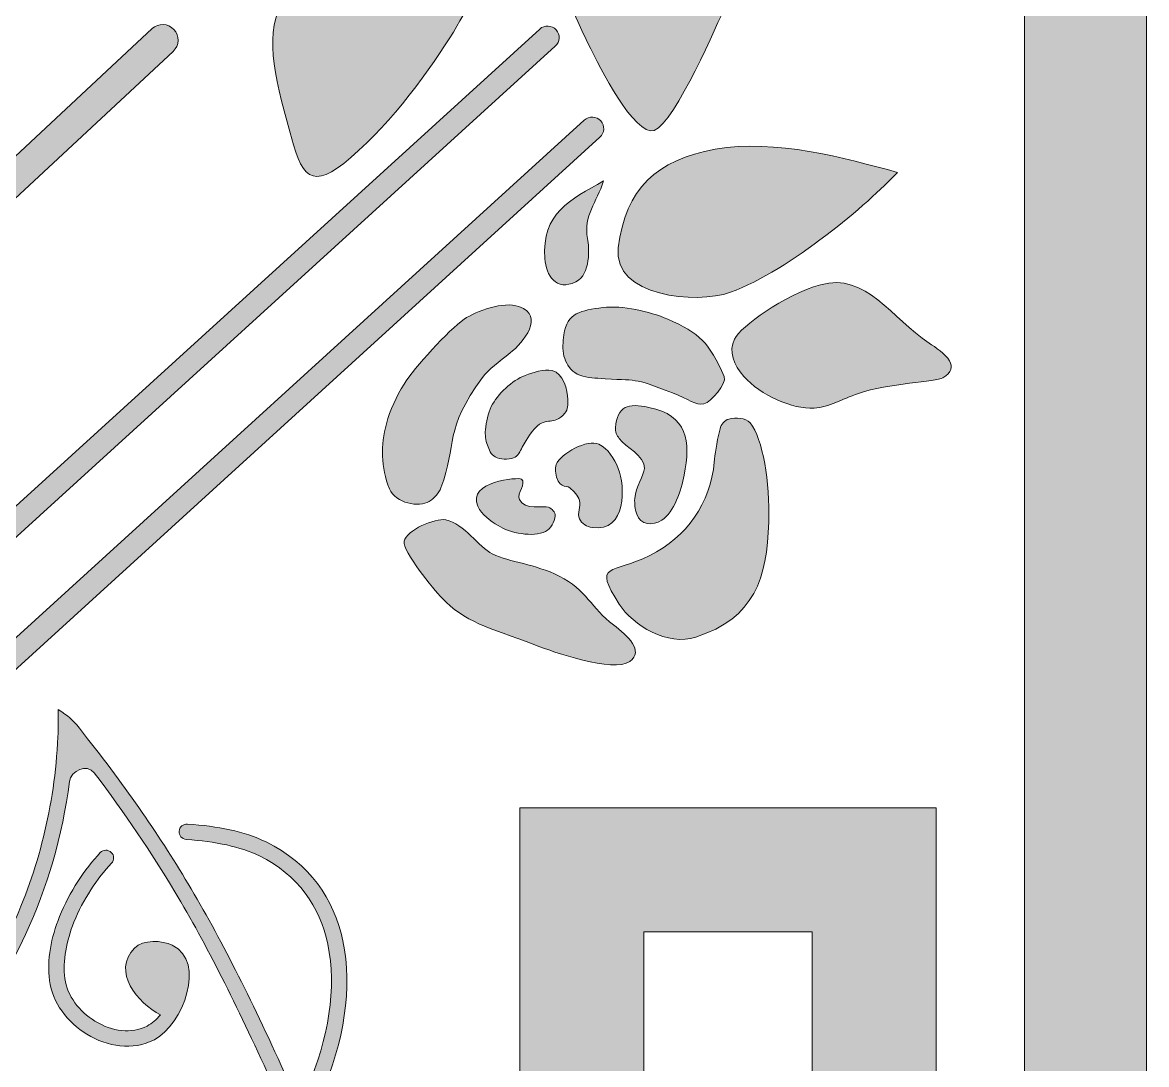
# Model space of a CAD drawing. Header units: inches. Extents: x -204 to 799, y -84 to 925.
# Drawn here: x 611.5 to 799.1, y 563.7 to 737.6 of the extents above; entities that cross this region are included whole.
import ezdxf

# ---------------------------------------------------------------- set-up
doc = ezdxf.new("R2010")
doc.units = ezdxf.units.IN
doc.header["$MEASUREMENT"] = 0
doc.layers.add('图层 1', color=7, linetype='Continuous')

# ---------------------------------------------------------------- blocks, each defined once
blk = doc.blocks.new('block 2')
at = {"layer": '图层 1', "true_color": 0xffffff}
h = blk.add_hatch(color=7, dxfattribs=at)
h.dxf.hatch_style = 2
edge = h.paths.add_edge_path()
edge.add_spline(control_points=[(778.76, 807.71), (778.76, 807.71), (778.76, 504.27), (778.76, 504.27), (778.76, 504.27), (764.02, 504.27), (764.02, 504.27), (764.02, 504.27), (764.02, 596.16), (764.02, 596.16), (764.02, 596.16), (764.02, 606.51), (764.02, 606.51), (764.02, 606.51), (753.67, 606.51), (753.67, 606.51), (753.67, 606.51), (704.9, 606.51), (704.9, 606.51), (704.9, 606.51), (694.55, 606.51), (694.55, 606.51), (694.55, 606.51), (694.55, 596.16), (694.55, 596.16), (694.55, 596.16), (694.55, 434.09), (694.55, 434.09), (694.55, 434.09), (694.55, 393.97), (694.55, 393.97), (694.55, 393.97), (694.55, 231.89), (694.55, 231.89), (694.55, 231.89), (694.55, 221.54), (694.55, 221.54), (694.55, 221.54), (704.9, 221.54), (704.9, 221.54), (704.9, 221.54), (753.67, 221.54), (753.67, 221.54), (753.67, 221.54), (764.02, 221.54), (764.02, 221.54), (764.02, 221.54), (764.02, 231.89), (764.02, 231.89), (764.02, 231.89), (764.02, 323.8), (764.02, 323.8), (764.02, 323.8), (778.43, 323.8), (778.43, 323.8), (778.43, 323.8), (778.43, 164.88), (778.43, 164.88), (778.43, 164.88), (778.43, 132.86), (778.43, 132.86), (778.43, 132.86), (765.89, 132.86), (765.89, 132.86), (764.92, 134.68), (763.01, 135.93), (760.8, 135.93), (757.63, 135.93), (755.06, 133.36), (755.06, 130.18), (755.06, 127.01), (757.63, 124.44), (760.8, 124.44), (763.07, 124.44), (765.03, 125.77), (765.97, 127.67), (765.97, 127.67), (778.43, 127.67), (778.43, 127.67), (778.43, 127.67), (778.43, 97.58), (778.43, 97.58), (778.43, 97.58), (778.43, -61.34), (778.43, -61.34), (778.43, -61.34), (764.02, -61.34), (764.02, -61.34), (764.02, -61.34), (764.02, 30.56), (764.02, 30.56), (764.02, 30.56), (764.02, 40.91), (764.02, 40.91), (764.02, 40.91), (753.67, 40.91), (753.67, 40.91), (753.67, 40.91), (704.9, 40.91), (704.9, 40.91), (704.9, 40.91), (694.55, 40.91), (694.55, 40.91), (694.55, 40.91), (694.55, 30.56), (694.55, 30.56), (694.55, 30.56), (694.55, -83.96), (694.55, -83.96), (694.55, -83.96), (715.26, -83.96), (715.26, -83.96), (715.26, -83.96), (715.26, 20.21), (715.26, 20.21), (715.26, 20.21), (743.32, 20.21), (743.32, 20.21), (743.32, 20.21), (743.32, -71.69), (743.32, -71.69), (743.32, -71.69), (743.32, -82.05), (743.32, -82.05), (743.32, -82.05), (753.67, -82.05), (753.67, -82.05), (753.67, -82.05), (788.78, -82.05), (788.78, -82.05), (788.78, -82.05), (799.13, -82.05), (799.13, -82.05), (799.13, -82.05), (799.13, -71.69), (799.13, -71.69), (799.13, -71.69), (799.13, 97.58), (799.13, 97.58), (799.13, 97.58), (799.13, 164.88), (799.13, 164.88), (799.13, 164.88), (799.13, 334.15), (799.13, 334.15), (799.13, 334.15), (799.13, 344.5), (799.13, 344.5), (799.13, 344.5), (788.78, 344.5), (788.78, 344.5), (788.78, 344.5), (753.67, 344.5), (753.67, 344.5), (753.67, 344.5), (743.32, 344.5), (743.32, 344.5), (743.32, 344.5), (743.32, 334.15), (743.32, 334.15), (743.32, 334.15), (743.32, 242.25), (743.32, 242.25), (743.32, 242.25), (715.26, 242.25), (715.26, 242.25), (715.26, 242.25), (715.26, 393.97), (715.26, 393.97), (715.26, 393.97), (715.26, 434.09), (715.26, 434.09), (715.26, 434.09), (715.26, 585.81), (715.26, 585.81), (715.26, 585.81), (743.32, 585.81), (743.32, 585.81), (743.32, 585.81), (743.32, 493.9), (743.32, 493.9), (743.32, 493.9), (743.32, 483.55), (743.32, 483.55), (743.32, 483.55), (753.67, 483.55), (753.67, 483.55), (753.67, 483.55), (788.78, 483.55), (788.78, 483.55), (788.78, 483.55), (799.13, 483.55), (799.13, 483.55), (799.13, 483.55), (799.13, 493.9), (799.13, 493.9), (799.13, 493.9), (799.13, 853.12), (799.13, 853.12), (799.13, 853.12), (776.62, 841.67), (776.62, 841.67), (778.15, 831.7), (778.76, 820.39), (778.76, 807.71)], knot_values=[0, 0, 0, 0, 1, 1, 1, 2, 2, 2, 3, 3, 3, 4, 4, 4, 5, 5, 5, 6, 6, 6, 7, 7, 7, 8, 8, 8, 9, 9, 9, 10, 10, 10, 11, 11, 11, 12, 12, 12, 13, 13, 13, 14, 14, 14, 15, 15, 15, 16, 16, 16, 17, 17, 17, 18, 18, 18, 19, 19, 19, 20, 20, 20, 21, 21, 21, 22, 22, 22, 23, 23, 23, 24, 24, 24, 25, 25, 25, 26, 26, 26, 27, 27, 27, 28, 28, 28, 29, 29, 29, 30, 30, 30, 31, 31, 31, 32, 32, 32, 33, 33, 33, 34, 34, 34, 35, 35, 35, 36, 36, 36, 37, 37, 37, 38, 38, 38, 39, 39, 39, 40, 40, 40, 41, 41, 41, 42, 42, 42, 43, 43, 43, 44, 44, 44, 45, 45, 45, 46, 46, 46, 47, 47, 47, 48, 48, 48, 49, 49, 49, 50, 50, 50, 51, 51, 51, 52, 52, 52, 53, 53, 53, 54, 54, 54, 55, 55, 55, 56, 56, 56, 57, 57, 57, 58, 58, 58, 59, 59, 59, 60, 60, 60, 61, 61, 61, 62, 62, 62, 63, 63, 63, 64, 64, 64, 65, 65, 65, 66, 66, 66, 67, 67, 67, 68, 68, 68, 68], degree=3, periodic=1)
h = blk.add_hatch(color=7, dxfattribs=at)
h.dxf.hatch_style = 2
edge = h.paths.add_edge_path()
edge.add_spline(control_points=[(669.06, 717.53), (675.32, 723.55), (682.13, 733.43), (684.56, 737.87), (687, 742.31), (688.86, 746.71), (690.13, 751.06), (694.49, 766.01), (691.96, 780.48), (682.35, 794.9), (680.48, 769.93), (680.78, 764.81), (660.12, 747.29), (657.48, 745.05), (655.73, 742.87), (654.67, 740.58), (651.88, 734.63), (653.78, 727.91), (656.79, 717.19), (658.74, 710.22), (661.17, 709.92), (669.06, 717.53)], knot_values=[0, 0, 0, 0, 1, 1, 1, 2, 2, 2, 3, 3, 3, 4, 4, 4, 5, 5, 5, 6, 6, 6, 7, 7, 7, 7], degree=3, periodic=1)
h = blk.add_hatch(color=7, dxfattribs=at)
h.dxf.hatch_style = 2
edge = h.paths.add_edge_path()
edge.add_spline(control_points=[(705.63, 734.73), (707.21, 731.49), (712.66, 720.22), (716.33, 719.49), (719.48, 718.85), (726.65, 735.56), (728.56, 739.62), (729.82, 742.29), (730.78, 745.05), (730.88, 748.32), (731.04, 754.31), (729.39, 755.5), (726.86, 758.2), (722.14, 763.19), (713.12, 777.52), (712.11, 783.58), (712.11, 783.58), (710.81, 791.35), (710.81, 791.35), (704.87, 784.62), (700.85, 778.68), (698.85, 772.47), (695.52, 762.17), (697.68, 751.16), (705.63, 734.73)], knot_values=[0, 0, 0, 0, 1, 1, 1, 2, 2, 2, 3, 3, 3, 4, 4, 4, 5, 5, 5, 6, 6, 6, 7, 7, 7, 8, 8, 8, 8], degree=3, periodic=1)
h = blk.add_hatch(color=7, dxfattribs=at)
h.dxf.hatch_style = 2
edge = h.paths.add_edge_path()
edge.add_spline(control_points=[(593.57, 638.97), (594.28, 638.17), (595.51, 638.11), (596.3, 638.83), (596.3, 638.83), (700.47, 733.63), (700.47, 733.63), (701.27, 734.34), (701.33, 735.57), (700.6, 736.36), (699.89, 737.14), (698.65, 737.21), (697.87, 736.48), (697.87, 736.48), (593.69, 641.7), (593.69, 641.7), (592.9, 640.98), (592.85, 639.75), (593.57, 638.97)], knot_values=[0, 0, 0, 0, 1, 1, 1, 2, 2, 2, 3, 3, 3, 4, 4, 4, 5, 5, 5, 6, 6, 6, 6], degree=3, periodic=1)
h = blk.add_hatch(color=7, dxfattribs=at)
h.dxf.hatch_style = 2
edge = h.paths.add_edge_path()
edge.add_spline(control_points=[(604.26, 706.05), (605.23, 705), (606.87, 704.94), (607.9, 705.91), (607.9, 705.91), (636.7, 732.76), (636.7, 732.76), (637.75, 733.74), (637.8, 735.38), (636.83, 736.42), (635.86, 737.46), (634.23, 737.52), (633.18, 736.55), (633.18, 736.55), (604.39, 709.7), (604.39, 709.7), (603.34, 708.73), (603.29, 707.09), (604.26, 706.05)], knot_values=[0, 0, 0, 0, 1, 1, 1, 2, 2, 2, 3, 3, 3, 4, 4, 4, 5, 5, 5, 6, 6, 6, 6], degree=3, periodic=1)
h = blk.add_hatch(color=7, dxfattribs=at)
h.dxf.hatch_style = 2
edge = h.paths.add_edge_path()
edge.add_spline(control_points=[(603.74, 623.63), (603.74, 623.63), (707.91, 718.42), (707.91, 718.42), (708.71, 719.14), (708.77, 720.36), (708.04, 721.16), (707.33, 721.95), (706.1, 721.99), (705.31, 721.28), (705.31, 721.28), (601.13, 626.49), (601.13, 626.49), (600.35, 625.76), (600.28, 624.54), (601.01, 623.75), (601.72, 622.97), (602.95, 622.91), (603.74, 623.63)], knot_values=[0, 0, 0, 0, 1, 1, 1, 2, 2, 2, 3, 3, 3, 4, 4, 4, 5, 5, 5, 6, 6, 6, 6], degree=3, periodic=1)
h = blk.add_hatch(color=7, dxfattribs=at)
h.dxf.hatch_style = 2
edge = h.paths.add_edge_path()
edge.add_spline(control_points=[(710.98, 699.95), (710.03, 691.88), (723.95, 690.46), (729.72, 692.57), (739.77, 696.24), (752.74, 707.42), (757.57, 712.57), (748.76, 714.96), (737.21, 718.2), (727.17, 716.42), (717.38, 714.67), (712.14, 709.88), (710.98, 699.95)], knot_values=[0, 0, 0, 0, 1, 1, 1, 2, 2, 2, 3, 3, 3, 4, 4, 4, 4], degree=3, periodic=1)
h = blk.add_hatch(color=7, dxfattribs=at)
h.dxf.hatch_style = 2
edge = h.paths.add_edge_path()
edge.add_spline(control_points=[(698.73, 698.19), (698.95, 695.28), (700.58, 692.72), (703.88, 694.29), (706.44, 695.5), (706.11, 700.07), (705.84, 701.51), (705.13, 705.37), (707.4, 707.54), (708.51, 711.13), (703, 708.07), (698.13, 705.69), (698.73, 698.19)], knot_values=[0, 0, 0, 0, 1, 1, 1, 2, 2, 2, 3, 3, 3, 4, 4, 4, 4], degree=3, periodic=1)
h = blk.add_hatch(color=7, dxfattribs=at)
h.dxf.hatch_style = 2
edge = h.paths.add_edge_path()
edge.add_spline(control_points=[(751.09, 675.69), (756.02, 677.38), (764.08, 677.64), (765.15, 678.28), (766.68, 679.18), (766.79, 680.17), (766.26, 681.1), (765.59, 682.28), (763.91, 683.38), (762.83, 684.08), (756.62, 688.2), (752.33, 695.93), (744.72, 693.81), (738.63, 692.12), (731.38, 686.83), (730.38, 684.75), (729.37, 682.67), (730.19, 680.45), (731.92, 678.53), (734.73, 675.38), (740.01, 673.01), (743.65, 673.24), (746.3, 673.4), (748.13, 674.68), (751.09, 675.69)], knot_values=[0, 0, 0, 0, 1, 1, 1, 2, 2, 2, 3, 3, 3, 4, 4, 4, 5, 5, 5, 6, 6, 6, 7, 7, 7, 8, 8, 8, 8], degree=3, periodic=1)
h = blk.add_hatch(color=7, dxfattribs=at)
h.dxf.hatch_style = 2
edge = h.paths.add_edge_path()
edge.add_spline(control_points=[(679.43, 657.65), (680.27, 658.18), (681.03, 658.98), (681.38, 659.92), (684.12, 667.33), (681.83, 669.49), (688.33, 678.35), (689.23, 679.6), (691.19, 681.06), (692.92, 682.43), (695.12, 684.19), (698.82, 688.62), (694.4, 690.18), (691.82, 691.08), (687.28, 689.46), (685.26, 688.07), (682.64, 686.28), (676.96, 679.97), (675.23, 677.23), (673.93, 675.18), (672.89, 672.93), (672.27, 670.6), (671.33, 667.09), (671.33, 663.36), (672.8, 659.76), (673.79, 657.33), (677.76, 656.61), (679.43, 657.65)], knot_values=[0, 0, 0, 0, 1, 1, 1, 2, 2, 2, 3, 3, 3, 4, 4, 4, 5, 5, 5, 6, 6, 6, 7, 7, 7, 8, 8, 8, 9, 9, 9, 9], degree=3, periodic=1)
h = blk.add_hatch(color=7, dxfattribs=at)
h.dxf.hatch_style = 2
edge = h.paths.add_edge_path()
edge.add_spline(control_points=[(725.27, 673.95), (726.48, 674.26), (729.15, 677.25), (728.62, 678.52), (726.21, 684.12), (724.55, 685.77), (719.22, 688.07), (716.14, 689.4), (711.72, 690.41), (708.39, 690), (704.77, 689.56), (702.39, 689.12), (701.91, 685.48), (701.76, 684.3), (701.6, 683.06), (701.91, 681.92), (702.22, 680.86), (702.78, 679.77), (703.7, 679.17), (704.8, 678.44), (706.26, 678.29), (707.58, 678.2), (714.62, 677.72), (712.99, 678.44), (720.04, 675.78), (722.68, 674.76), (723.95, 673.62), (725.27, 673.95)], knot_values=[0, 0, 0, 0, 1, 1, 1, 2, 2, 2, 3, 3, 3, 4, 4, 4, 5, 5, 5, 6, 6, 6, 7, 7, 7, 8, 8, 8, 9, 9, 9, 9], degree=3, periodic=1)
h = blk.add_hatch(color=7, dxfattribs=at)
h.dxf.hatch_style = 2
edge = h.paths.add_edge_path()
edge.add_spline(control_points=[(702.56, 674.64), (702.52, 676.16), (701.78, 679.17), (699.97, 679.49), (698.47, 679.76), (696.89, 679.2), (695.44, 678.68), (693.25, 677.89), (690.83, 675.58), (689.79, 673.51), (689.19, 672.31), (688.95, 670.95), (688.81, 669.62), (688.73, 668.76), (688.84, 667.85), (689.14, 667.04), (689.4, 666.3), (689.73, 665.43), (690.43, 665.1), (691.35, 664.65), (692.54, 664.59), (693.5, 664.93), (694.23, 665.19), (694.6, 666.04), (694.96, 666.7), (695.83, 668.33), (696.55, 669.33), (697.16, 669.95), (699.11, 671.94), (700.06, 670.15), (702.08, 672.37), (702.6, 672.95), (702.58, 673.87), (702.56, 674.64)], knot_values=[0, 0, 0, 0, 1, 1, 1, 2, 2, 2, 3, 3, 3, 4, 4, 4, 5, 5, 5, 6, 6, 6, 7, 7, 7, 8, 8, 8, 9, 9, 9, 10, 10, 10, 11, 11, 11, 11], degree=3, periodic=1)
h = blk.add_hatch(color=7, dxfattribs=at)
h.dxf.hatch_style = 2
edge = h.paths.add_edge_path()
edge.add_spline(control_points=[(714.05, 655.55), (714.67, 653.7), (716.78, 653.58), (718.22, 654.51), (720.35, 655.87), (721.49, 659.53), (721.97, 662.03), (723.08, 667.72), (722.55, 672.02), (716.07, 673.36), (712.56, 674.09), (710.86, 673.62), (710.5, 669.95), (710.42, 669.33), (710.77, 668.68), (711.13, 668.17), (712.19, 666.69), (715.42, 665.36), (715.34, 663.16), (715.3, 662.11), (713.84, 660.05), (713.72, 658.15), (713.67, 657.28), (713.78, 656.38), (714.05, 655.55)], knot_values=[0, 0, 0, 0, 1, 1, 1, 2, 2, 2, 3, 3, 3, 4, 4, 4, 5, 5, 5, 6, 6, 6, 7, 7, 7, 8, 8, 8, 8], degree=3, periodic=1)
h = blk.add_hatch(color=7, dxfattribs=at)
h.dxf.hatch_style = 2
edge = h.paths.add_edge_path()
edge.add_spline(control_points=[(723.92, 635.01), (733.67, 638.21), (735.86, 644.78), (736.08, 654.21), (736.24, 660.94), (735.16, 668.07), (732.97, 670.75), (732.22, 671.69), (730.6, 671.63), (729.41, 671.41), (728.7, 671.26), (728.14, 670.48), (727.96, 669.78), (727.33, 667.21), (727.11, 665.53), (727, 664.23), (726.38, 657.42), (722.38, 651.67), (716.25, 648.64), (709.8, 645.46), (706.66, 647.57), (711.14, 640.5), (713.4, 636.95), (719.25, 633.47), (723.92, 635.01)], knot_values=[0, 0, 0, 0, 1, 1, 1, 2, 2, 2, 3, 3, 3, 4, 4, 4, 5, 5, 5, 6, 6, 6, 7, 7, 7, 8, 8, 8, 8], degree=3, periodic=1)
h = blk.add_hatch(color=7, dxfattribs=at)
h.dxf.hatch_style = 2
edge = h.paths.add_edge_path()
edge.add_spline(control_points=[(704.5, 654.75), (704.86, 653.97), (705.76, 653.41), (706.6, 653.29), (712.44, 652.49), (712.14, 660.24), (710.97, 663.16), (710.32, 664.76), (709.3, 666.46), (707.74, 667.2), (705.85, 668.1), (701.37, 665.69), (700.61, 663.81), (700.48, 663.46), (700.46, 663.08), (700.49, 662.72), (700.88, 659.63), (702.26, 660.45), (702.88, 659.93), (703.56, 659.36), (704.23, 658.67), (704.49, 657.82), (704.81, 656.84), (704.07, 655.68), (704.5, 654.75)], knot_values=[0, 0, 0, 0, 1, 1, 1, 2, 2, 2, 3, 3, 3, 4, 4, 4, 5, 5, 5, 6, 6, 6, 7, 7, 7, 8, 8, 8, 8], degree=3, periodic=1)
h = blk.add_hatch(color=7, dxfattribs=at)
h.dxf.hatch_style = 2
edge = h.paths.add_edge_path()
edge.add_spline(control_points=[(690.92, 653.62), (692.83, 652.39), (696.76, 651.61), (698.83, 652.64), (699.75, 653.1), (700.34, 654.22), (700.46, 655.23), (700.53, 655.84), (699.89, 656.46), (699.32, 656.68), (698.54, 657.01), (695.3, 656.12), (694.47, 657.98), (694.01, 659.02), (695.7, 660.68), (694.8, 661.38), (694.34, 661.73), (685.69, 661.04), (687.52, 656.85), (688.14, 655.41), (689.6, 654.45), (690.92, 653.62)], knot_values=[0, 0, 0, 0, 1, 1, 1, 2, 2, 2, 3, 3, 3, 4, 4, 4, 5, 5, 5, 6, 6, 6, 7, 7, 7, 7], degree=3, periodic=1)
h = blk.add_hatch(color=7, dxfattribs=at)
h.dxf.hatch_style = 2
edge = h.paths.add_edge_path()
edge.add_spline(control_points=[(712.92, 630.97), (715.31, 632.68), (712.55, 635.25), (710.16, 637.06), (706.46, 639.85), (705.72, 642.89), (701.11, 645.2), (697.05, 647.23), (692.96, 647.47), (689.95, 648.92), (687.68, 650.01), (685.29, 653.96), (682.18, 654.58), (680.41, 654.93), (675.61, 652.84), (675.23, 651.02), (674.88, 649.41), (680.27, 642.89), (681.51, 641.57), (685.43, 637.47), (688.98, 636.79), (697.06, 633.71), (700.04, 632.58), (710.16, 628.98), (712.92, 630.97)], knot_values=[0, 0, 0, 0, 1, 1, 1, 2, 2, 2, 3, 3, 3, 4, 4, 4, 5, 5, 5, 6, 6, 6, 7, 7, 7, 8, 8, 8, 8], degree=3, periodic=1)
h = blk.add_hatch(color=7, dxfattribs=at)
h.dxf.hatch_style = 2
edge = h.paths.add_edge_path()
edge.add_spline(control_points=[(505.75, 509.97), (502.93, 510.28), (500.71, 510.66), (497.94, 511.27), (479.69, 515.22), (466.71, 517.73), (448.54, 527.1), (447.9, 527.43), (447.12, 527.18), (446.79, 526.54), (446.46, 525.92), (446.72, 525.13), (447.35, 524.8), (457.81, 519.41), (473.58, 513.4), (486.6, 509.88), (493.35, 508.06), (495.62, 508.82), (487.39, 504.78), (476.33, 499.37), (460.43, 496.28), (449.05, 493.4), (449.05, 493.4), (443.83, 492.29), (443.83, 492.29), (443.83, 492.29), (443.83, 542.55), (443.83, 542.55), (465.01, 531.97), (483.27, 523.13), (508.06, 521.63), (516.23, 521.14), (523.38, 521.56), (530.59, 523.1), (537.77, 524.62), (545.02, 527.25), (553.39, 531.18), (561.25, 534.87), (567.12, 537.68), (572.65, 541.13), (578.19, 544.61), (583.39, 548.71), (589.88, 554.95), (599.17, 563.89), (606.78, 573.99), (612.06, 585.39), (615.69, 593.27), (618.21, 601.76), (619.39, 610.91), (619.63, 612.72), (622.31, 613.97), (623.53, 612.37), (628.71, 605.5), (632.99, 599.19), (636.99, 592.51), (642.36, 583.52), (647.19, 573.83), (652.93, 561.25), (653.22, 560.6), (653.99, 560.32), (654.64, 560.61), (655.29, 560.92), (655.57, 561.67), (655.28, 562.33), (649.51, 575), (644.62, 584.76), (639.2, 593.84), (634.05, 602.47), (628.42, 610.48), (621.06, 619.8), (619.73, 621.46), (619.25, 621.73), (617.5, 622.94), (617.53, 621.38), (617.55, 619.92), (617.47, 618.35), (616.9, 606.72), (614.17, 596.12), (609.71, 586.48), (604.59, 575.37), (597.16, 565.53), (588.09, 556.81), (581.75, 550.71), (576.68, 546.7), (571.28, 543.33), (565.84, 539.93), (560.06, 537.15), (552.3, 533.52), (544.12, 529.68), (537.05, 527.12), (530.06, 525.62), (523.08, 524.14), (516.15, 523.73), (508.22, 524.21), (483.24, 525.72), (464.87, 534.91), (443.16, 545.76), (443.16, 545.76), (443.1, 545.79), (443.1, 545.79), (443.1, 545.79), (441.23, 546.73), (441.23, 546.73), (441.23, 546.73), (441.23, 544.64), (441.23, 544.64), (441.23, 544.64), (441.23, 490.69), (441.23, 490.69), (441.23, 490.69), (441.23, 489.1), (441.23, 489.1), (441.23, 489.1), (442.79, 489.43), (442.79, 489.43), (445.18, 489.95), (447.44, 490.42), (449.59, 490.88), (468.96, 494.98), (479.57, 497.24), (498, 505.94), (500.72, 507.22), (503.14, 508.49), (505.75, 509.97)], knot_values=[0, 0, 0, 0, 1, 1, 1, 2, 2, 2, 3, 3, 3, 4, 4, 4, 5, 5, 5, 6, 6, 6, 7, 7, 7, 8, 8, 8, 9, 9, 9, 10, 10, 10, 11, 11, 11, 12, 12, 12, 13, 13, 13, 14, 14, 14, 15, 15, 15, 16, 16, 16, 17, 17, 17, 18, 18, 18, 19, 19, 19, 20, 20, 20, 21, 21, 21, 22, 22, 22, 23, 23, 23, 24, 24, 24, 25, 25, 25, 26, 26, 26, 27, 27, 27, 28, 28, 28, 29, 29, 29, 30, 30, 30, 31, 31, 31, 32, 32, 32, 33, 33, 33, 34, 34, 34, 35, 35, 35, 36, 36, 36, 37, 37, 37, 38, 38, 38, 39, 39, 39, 40, 40, 40, 41, 41, 41, 41], degree=3, periodic=1)
h = blk.add_hatch(color=7, dxfattribs=at)
h.dxf.hatch_style = 2
edge = h.paths.add_edge_path()
edge.add_spline(control_points=[(655.09, 552.86), (653.46, 550.58), (651.6, 548.35), (649.66, 546.13), (649.19, 545.58), (649.25, 544.77), (649.78, 544.31), (650.32, 543.83), (651.13, 543.88), (651.6, 544.42), (653.6, 546.7), (655.51, 549.01), (657.19, 551.36), (658.89, 553.74), (660.35, 556.18), (661.44, 558.72), (665.18, 567.44), (666.68, 576.55), (665.03, 584.31), (663.54, 591.36), (659.47, 597.28), (652.21, 600.83), (650.39, 601.72), (648.37, 602.38), (646.16, 602.86), (644, 603.33), (641.62, 603.64), (639.08, 603.82), (638.36, 603.88), (637.75, 603.34), (637.7, 602.62), (637.64, 601.92), (638.17, 601.3), (638.89, 601.25), (641.31, 601.07), (643.56, 600.78), (645.63, 600.33), (647.65, 599.88), (649.48, 599.3), (651.08, 598.51), (657.54, 595.35), (661.17, 590.06), (662.5, 583.78), (664.04, 576.55), (662.61, 567.99), (659.06, 559.73), (658.05, 557.39), (656.68, 555.1), (655.09, 552.86)], knot_values=[0, 0, 0, 0, 1, 1, 1, 2, 2, 2, 3, 3, 3, 4, 4, 4, 5, 5, 5, 6, 6, 6, 7, 7, 7, 8, 8, 8, 9, 9, 9, 10, 10, 10, 11, 11, 11, 12, 12, 12, 13, 13, 13, 14, 14, 14, 15, 15, 15, 16, 16, 16, 16], degree=3, periodic=1)
h = blk.add_hatch(color=7, dxfattribs=at)
h.dxf.hatch_style = 2
edge = h.paths.add_edge_path()
edge.add_spline(control_points=[(626.4, 597.28), (626.9, 597.8), (626.88, 598.61), (626.36, 599.1), (625.85, 599.59), (625.03, 599.57), (624.53, 599.06), (621.94, 596.32), (619.39, 592.49), (617.75, 588.4), (616.34, 584.9), (615.6, 581.16), (616.06, 577.71), (616.54, 574.02), (619.06, 570.73), (622.3, 568.74), (624.01, 567.69), (625.91, 567.01), (627.82, 566.81), (629.8, 566.59), (631.78, 566.9), (633.56, 567.84), (638.34, 570.39), (642.29, 580.82), (636.55, 583.61), (634.87, 584.43), (631.65, 584.56), (630.24, 583.13), (626.39, 579.2), (630.78, 573.97), (634.57, 571.99), (633.9, 571.17), (633.16, 570.55), (632.35, 570.12), (631.05, 569.43), (629.58, 569.22), (628.11, 569.37), (626.58, 569.53), (625.03, 570.09), (623.64, 570.95), (621.04, 572.55), (619, 575.15), (618.62, 578.04), (618.22, 581.02), (618.88, 584.31), (620.14, 587.44), (621.65, 591.22), (624.02, 594.76), (626.4, 597.28)], knot_values=[0, 0, 0, 0, 1, 1, 1, 2, 2, 2, 3, 3, 3, 4, 4, 4, 5, 5, 5, 6, 6, 6, 7, 7, 7, 8, 8, 8, 9, 9, 9, 10, 10, 10, 11, 11, 11, 12, 12, 12, 13, 13, 13, 14, 14, 14, 15, 15, 15, 16, 16, 16, 16], degree=3, periodic=1)
at = {"layer": '图层 1', "lineweight": 0}
for points, knots in [([(778.76, 807.71), (778.76, 807.71), (778.76, 504.27), (778.76, 504.27), (778.76, 504.27), (764.02, 504.27), (764.02, 504.27), (764.02, 504.27), (764.02, 596.16), (764.02, 596.16), (764.02, 596.16), (764.02, 606.51), (764.02, 606.51), (764.02, 606.51), (753.67, 606.51), (753.67, 606.51), (753.67, 606.51), (704.9, 606.51), (704.9, 606.51), (704.9, 606.51), (694.55, 606.51), (694.55, 606.51), (694.55, 606.51), (694.55, 596.16), (694.55, 596.16), (694.55, 596.16), (694.55, 434.09), (694.55, 434.09), (694.55, 434.09), (694.55, 393.97), (694.55, 393.97), (694.55, 393.97), (694.55, 231.89), (694.55, 231.89), (694.55, 231.89), (694.55, 221.54), (694.55, 221.54), (694.55, 221.54), (704.9, 221.54), (704.9, 221.54), (704.9, 221.54), (753.67, 221.54), (753.67, 221.54), (753.67, 221.54), (764.02, 221.54), (764.02, 221.54), (764.02, 221.54), (764.02, 231.89), (764.02, 231.89), (764.02, 231.89), (764.02, 323.8), (764.02, 323.8), (764.02, 323.8), (778.43, 323.8), (778.43, 323.8), (778.43, 323.8), (778.43, 164.88), (778.43, 164.88), (778.43, 164.88), (778.43, 132.86), (778.43, 132.86), (778.43, 132.86), (765.89, 132.86), (765.89, 132.86), (764.92, 134.68), (763.01, 135.93), (760.8, 135.93), (757.63, 135.93), (755.06, 133.36), (755.06, 130.18), (755.06, 127.01), (757.63, 124.44), (760.8, 124.44), (763.07, 124.44), (765.03, 125.77), (765.97, 127.67), (765.97, 127.67), (778.43, 127.67), (778.43, 127.67), (778.43, 127.67), (778.43, 97.58), (778.43, 97.58), (778.43, 97.58), (778.43, -61.34), (778.43, -61.34), (778.43, -61.34), (764.02, -61.34), (764.02, -61.34), (764.02, -61.34), (764.02, 30.56), (764.02, 30.56), (764.02, 30.56), (764.02, 40.91), (764.02, 40.91), (764.02, 40.91), (753.67, 40.91), (753.67, 40.91), (753.67, 40.91), (704.9, 40.91), (704.9, 40.91), (704.9, 40.91), (694.55, 40.91), (694.55, 40.91), (694.55, 40.91), (694.55, 30.56), (694.55, 30.56), (694.55, 30.56), (694.55, -83.96), (694.55, -83.96), (694.55, -83.96), (715.26, -83.96), (715.26, -83.96), (715.26, -83.96), (715.26, 20.21), (715.26, 20.21), (715.26, 20.21), (743.32, 20.21), (743.32, 20.21), (743.32, 20.21), (743.32, -71.69), (743.32, -71.69), (743.32, -71.69), (743.32, -82.05), (743.32, -82.05), (743.32, -82.05), (753.67, -82.05), (753.67, -82.05), (753.67, -82.05), (788.78, -82.05), (788.78, -82.05), (788.78, -82.05), (799.13, -82.05), (799.13, -82.05), (799.13, -82.05), (799.13, -71.69), (799.13, -71.69), (799.13, -71.69), (799.13, 97.58), (799.13, 97.58), (799.13, 97.58), (799.13, 164.88), (799.13, 164.88), (799.13, 164.88), (799.13, 334.15), (799.13, 334.15), (799.13, 334.15), (799.13, 344.5), (799.13, 344.5), (799.13, 344.5), (788.78, 344.5), (788.78, 344.5), (788.78, 344.5), (753.67, 344.5), (753.67, 344.5), (753.67, 344.5), (743.32, 344.5), (743.32, 344.5), (743.32, 344.5), (743.32, 334.15), (743.32, 334.15), (743.32, 334.15), (743.32, 242.25), (743.32, 242.25), (743.32, 242.25), (715.26, 242.25), (715.26, 242.25), (715.26, 242.25), (715.26, 393.97), (715.26, 393.97), (715.26, 393.97), (715.26, 434.09), (715.26, 434.09), (715.26, 434.09), (715.26, 585.81), (715.26, 585.81), (715.26, 585.81), (743.32, 585.81), (743.32, 585.81), (743.32, 585.81), (743.32, 493.9), (743.32, 493.9), (743.32, 493.9), (743.32, 483.55), (743.32, 483.55), (743.32, 483.55), (753.67, 483.55), (753.67, 483.55), (753.67, 483.55), (788.78, 483.55), (788.78, 483.55), (788.78, 483.55), (799.13, 483.55), (799.13, 483.55), (799.13, 483.55), (799.13, 493.9), (799.13, 493.9), (799.13, 493.9), (799.13, 853.12), (799.13, 853.12), (799.13, 853.12), (776.62, 841.67), (776.62, 841.67), (778.15, 831.7), (778.76, 820.39), (778.76, 807.71)], [0, 0, 0, 0, 1, 1, 1, 2, 2, 2, 3, 3, 3, 4, 4, 4, 5, 5, 5, 6, 6, 6, 7, 7, 7, 8, 8, 8, 9, 9, 9, 10, 10, 10, 11, 11, 11, 12, 12, 12, 13, 13, 13, 14, 14, 14, 15, 15, 15, 16, 16, 16, 17, 17, 17, 18, 18, 18, 19, 19, 19, 20, 20, 20, 21, 21, 21, 22, 22, 22, 23, 23, 23, 24, 24, 24, 25, 25, 25, 26, 26, 26, 27, 27, 27, 28, 28, 28, 29, 29, 29, 30, 30, 30, 31, 31, 31, 32, 32, 32, 33, 33, 33, 34, 34, 34, 35, 35, 35, 36, 36, 36, 37, 37, 37, 38, 38, 38, 39, 39, 39, 40, 40, 40, 41, 41, 41, 42, 42, 42, 43, 43, 43, 44, 44, 44, 45, 45, 45, 46, 46, 46, 47, 47, 47, 48, 48, 48, 49, 49, 49, 50, 50, 50, 51, 51, 51, 52, 52, 52, 53, 53, 53, 54, 54, 54, 55, 55, 55, 56, 56, 56, 57, 57, 57, 58, 58, 58, 59, 59, 59, 60, 60, 60, 61, 61, 61, 62, 62, 62, 63, 63, 63, 64, 64, 64, 65, 65, 65, 66, 66, 66, 67, 67, 67, 68, 68, 68, 68]), ([(669.06, 717.53), (675.32, 723.55), (682.13, 733.43), (684.56, 737.87), (687, 742.31), (688.86, 746.71), (690.13, 751.06), (694.49, 766.01), (691.96, 780.48), (682.35, 794.9), (680.48, 769.93), (680.78, 764.81), (660.12, 747.29), (657.48, 745.05), (655.73, 742.87), (654.67, 740.58), (651.88, 734.63), (653.78, 727.91), (656.79, 717.19), (658.74, 710.22), (661.17, 709.92), (669.06, 717.53)], [0, 0, 0, 0, 1, 1, 1, 2, 2, 2, 3, 3, 3, 4, 4, 4, 5, 5, 5, 6, 6, 6, 7, 7, 7, 7]), ([(705.63, 734.73), (707.21, 731.49), (712.66, 720.22), (716.33, 719.49), (719.48, 718.85), (726.65, 735.56), (728.56, 739.62), (729.82, 742.29), (730.78, 745.05), (730.88, 748.32), (731.04, 754.31), (729.39, 755.5), (726.86, 758.2), (722.14, 763.19), (713.12, 777.52), (712.11, 783.58), (712.11, 783.58), (710.81, 791.35), (710.81, 791.35), (704.87, 784.62), (700.85, 778.68), (698.85, 772.47), (695.52, 762.17), (697.68, 751.16), (705.63, 734.73)], [0, 0, 0, 0, 1, 1, 1, 2, 2, 2, 3, 3, 3, 4, 4, 4, 5, 5, 5, 6, 6, 6, 7, 7, 7, 8, 8, 8, 8]), ([(593.57, 638.97), (594.28, 638.17), (595.51, 638.11), (596.3, 638.83), (596.3, 638.83), (700.47, 733.63), (700.47, 733.63), (701.27, 734.34), (701.33, 735.57), (700.6, 736.36), (699.89, 737.14), (698.65, 737.21), (697.87, 736.48), (697.87, 736.48), (593.69, 641.7), (593.69, 641.7), (592.9, 640.98), (592.85, 639.75), (593.57, 638.97)], [0, 0, 0, 0, 1, 1, 1, 2, 2, 2, 3, 3, 3, 4, 4, 4, 5, 5, 5, 6, 6, 6, 6]), ([(604.26, 706.05), (605.23, 705), (606.87, 704.94), (607.9, 705.91), (607.9, 705.91), (636.7, 732.76), (636.7, 732.76), (637.75, 733.74), (637.8, 735.38), (636.83, 736.42), (635.86, 737.46), (634.23, 737.52), (633.18, 736.55), (633.18, 736.55), (604.39, 709.7), (604.39, 709.7), (603.34, 708.73), (603.29, 707.09), (604.26, 706.05)], [0, 0, 0, 0, 1, 1, 1, 2, 2, 2, 3, 3, 3, 4, 4, 4, 5, 5, 5, 6, 6, 6, 6]), ([(603.74, 623.63), (603.74, 623.63), (707.91, 718.42), (707.91, 718.42), (708.71, 719.14), (708.77, 720.36), (708.04, 721.16), (707.33, 721.95), (706.1, 721.99), (705.31, 721.28), (705.31, 721.28), (601.13, 626.49), (601.13, 626.49), (600.35, 625.76), (600.28, 624.54), (601.01, 623.75), (601.72, 622.97), (602.95, 622.91), (603.74, 623.63)], [0, 0, 0, 0, 1, 1, 1, 2, 2, 2, 3, 3, 3, 4, 4, 4, 5, 5, 5, 6, 6, 6, 6]), ([(710.98, 699.95), (710.03, 691.88), (723.95, 690.46), (729.72, 692.57), (739.77, 696.24), (752.74, 707.42), (757.57, 712.57), (748.76, 714.96), (737.21, 718.2), (727.17, 716.42), (717.38, 714.67), (712.14, 709.88), (710.98, 699.95)], [0, 0, 0, 0, 1, 1, 1, 2, 2, 2, 3, 3, 3, 4, 4, 4, 4]), ([(698.73, 698.19), (698.95, 695.28), (700.58, 692.72), (703.88, 694.29), (706.44, 695.5), (706.11, 700.07), (705.84, 701.51), (705.13, 705.37), (707.4, 707.54), (708.51, 711.13), (703, 708.07), (698.13, 705.69), (698.73, 698.19)], [0, 0, 0, 0, 1, 1, 1, 2, 2, 2, 3, 3, 3, 4, 4, 4, 4]), ([(751.09, 675.69), (756.02, 677.38), (764.08, 677.64), (765.15, 678.28), (766.68, 679.18), (766.79, 680.17), (766.26, 681.1), (765.59, 682.28), (763.91, 683.38), (762.83, 684.08), (756.62, 688.2), (752.33, 695.93), (744.72, 693.81), (738.63, 692.12), (731.38, 686.83), (730.38, 684.75), (729.37, 682.67), (730.19, 680.45), (731.92, 678.53), (734.73, 675.38), (740.01, 673.01), (743.65, 673.24), (746.3, 673.4), (748.13, 674.68), (751.09, 675.69)], [0, 0, 0, 0, 1, 1, 1, 2, 2, 2, 3, 3, 3, 4, 4, 4, 5, 5, 5, 6, 6, 6, 7, 7, 7, 8, 8, 8, 8]), ([(679.43, 657.65), (680.27, 658.18), (681.03, 658.98), (681.38, 659.92), (684.12, 667.33), (681.83, 669.49), (688.33, 678.35), (689.23, 679.6), (691.19, 681.06), (692.92, 682.43), (695.12, 684.19), (698.82, 688.62), (694.4, 690.18), (691.82, 691.08), (687.28, 689.46), (685.26, 688.07), (682.64, 686.28), (676.96, 679.97), (675.23, 677.23), (673.93, 675.18), (672.89, 672.93), (672.27, 670.6), (671.33, 667.09), (671.33, 663.36), (672.8, 659.76), (673.79, 657.33), (677.76, 656.61), (679.43, 657.65)], [0, 0, 0, 0, 1, 1, 1, 2, 2, 2, 3, 3, 3, 4, 4, 4, 5, 5, 5, 6, 6, 6, 7, 7, 7, 8, 8, 8, 9, 9, 9, 9]), ([(725.27, 673.95), (726.48, 674.26), (729.15, 677.25), (728.62, 678.52), (726.21, 684.12), (724.55, 685.77), (719.22, 688.07), (716.14, 689.4), (711.72, 690.41), (708.39, 690), (704.77, 689.56), (702.39, 689.12), (701.91, 685.48), (701.76, 684.3), (701.6, 683.06), (701.91, 681.92), (702.22, 680.86), (702.78, 679.77), (703.7, 679.17), (704.8, 678.44), (706.26, 678.29), (707.58, 678.2), (714.62, 677.72), (712.99, 678.44), (720.04, 675.78), (722.68, 674.76), (723.95, 673.62), (725.27, 673.95)], [0, 0, 0, 0, 1, 1, 1, 2, 2, 2, 3, 3, 3, 4, 4, 4, 5, 5, 5, 6, 6, 6, 7, 7, 7, 8, 8, 8, 9, 9, 9, 9]), ([(702.56, 674.64), (702.52, 676.16), (701.78, 679.17), (699.97, 679.49), (698.47, 679.76), (696.89, 679.2), (695.44, 678.68), (693.25, 677.89), (690.83, 675.58), (689.79, 673.51), (689.19, 672.31), (688.95, 670.95), (688.81, 669.62), (688.73, 668.76), (688.84, 667.85), (689.14, 667.04), (689.4, 666.3), (689.73, 665.43), (690.43, 665.1), (691.35, 664.65), (692.54, 664.59), (693.5, 664.93), (694.23, 665.19), (694.6, 666.04), (694.96, 666.7), (695.83, 668.33), (696.55, 669.33), (697.16, 669.95), (699.11, 671.94), (700.06, 670.15), (702.08, 672.37), (702.6, 672.95), (702.58, 673.87), (702.56, 674.64)], [0, 0, 0, 0, 1, 1, 1, 2, 2, 2, 3, 3, 3, 4, 4, 4, 5, 5, 5, 6, 6, 6, 7, 7, 7, 8, 8, 8, 9, 9, 9, 10, 10, 10, 11, 11, 11, 11]), ([(714.05, 655.55), (714.67, 653.7), (716.78, 653.58), (718.22, 654.51), (720.35, 655.87), (721.49, 659.53), (721.97, 662.03), (723.08, 667.72), (722.55, 672.02), (716.07, 673.36), (712.56, 674.09), (710.86, 673.62), (710.5, 669.95), (710.42, 669.33), (710.77, 668.68), (711.13, 668.17), (712.19, 666.69), (715.42, 665.36), (715.34, 663.16), (715.3, 662.11), (713.84, 660.05), (713.72, 658.15), (713.67, 657.28), (713.78, 656.38), (714.05, 655.55)], [0, 0, 0, 0, 1, 1, 1, 2, 2, 2, 3, 3, 3, 4, 4, 4, 5, 5, 5, 6, 6, 6, 7, 7, 7, 8, 8, 8, 8]), ([(723.92, 635.01), (733.67, 638.21), (735.86, 644.78), (736.08, 654.21), (736.24, 660.94), (735.16, 668.07), (732.97, 670.75), (732.22, 671.69), (730.6, 671.63), (729.41, 671.41), (728.7, 671.26), (728.14, 670.48), (727.96, 669.78), (727.33, 667.21), (727.11, 665.53), (727, 664.23), (726.38, 657.42), (722.38, 651.67), (716.25, 648.64), (709.8, 645.46), (706.66, 647.57), (711.14, 640.5), (713.4, 636.95), (719.25, 633.47), (723.92, 635.01)], [0, 0, 0, 0, 1, 1, 1, 2, 2, 2, 3, 3, 3, 4, 4, 4, 5, 5, 5, 6, 6, 6, 7, 7, 7, 8, 8, 8, 8]), ([(704.5, 654.75), (704.86, 653.97), (705.76, 653.41), (706.6, 653.29), (712.44, 652.49), (712.14, 660.24), (710.97, 663.16), (710.32, 664.76), (709.3, 666.46), (707.74, 667.2), (705.85, 668.1), (701.37, 665.69), (700.61, 663.81), (700.48, 663.46), (700.46, 663.08), (700.49, 662.72), (700.88, 659.63), (702.26, 660.45), (702.88, 659.93), (703.56, 659.36), (704.23, 658.67), (704.49, 657.82), (704.81, 656.84), (704.07, 655.68), (704.5, 654.75)], [0, 0, 0, 0, 1, 1, 1, 2, 2, 2, 3, 3, 3, 4, 4, 4, 5, 5, 5, 6, 6, 6, 7, 7, 7, 8, 8, 8, 8]), ([(690.92, 653.62), (692.83, 652.39), (696.76, 651.61), (698.83, 652.64), (699.75, 653.1), (700.34, 654.22), (700.46, 655.23), (700.53, 655.84), (699.89, 656.46), (699.32, 656.68), (698.54, 657.01), (695.3, 656.12), (694.47, 657.98), (694.01, 659.02), (695.7, 660.68), (694.8, 661.38), (694.34, 661.73), (685.69, 661.04), (687.52, 656.85), (688.14, 655.41), (689.6, 654.45), (690.92, 653.62)], [0, 0, 0, 0, 1, 1, 1, 2, 2, 2, 3, 3, 3, 4, 4, 4, 5, 5, 5, 6, 6, 6, 7, 7, 7, 7]), ([(712.92, 630.97), (715.31, 632.68), (712.55, 635.25), (710.16, 637.06), (706.46, 639.85), (705.72, 642.89), (701.11, 645.2), (697.05, 647.23), (692.96, 647.47), (689.95, 648.92), (687.68, 650.01), (685.29, 653.96), (682.18, 654.58), (680.41, 654.93), (675.61, 652.84), (675.23, 651.02), (674.88, 649.41), (680.27, 642.89), (681.51, 641.57), (685.43, 637.47), (688.98, 636.79), (697.06, 633.71), (700.04, 632.58), (710.16, 628.98), (712.92, 630.97)], [0, 0, 0, 0, 1, 1, 1, 2, 2, 2, 3, 3, 3, 4, 4, 4, 5, 5, 5, 6, 6, 6, 7, 7, 7, 8, 8, 8, 8]), ([(505.75, 509.97), (502.93, 510.28), (500.71, 510.66), (497.94, 511.27), (479.69, 515.22), (466.71, 517.73), (448.54, 527.1), (447.9, 527.43), (447.12, 527.18), (446.79, 526.54), (446.46, 525.92), (446.72, 525.13), (447.35, 524.8), (457.81, 519.41), (473.58, 513.4), (486.6, 509.88), (493.35, 508.06), (495.62, 508.82), (487.39, 504.78), (476.33, 499.37), (460.43, 496.28), (449.05, 493.4), (449.05, 493.4), (443.83, 492.29), (443.83, 492.29), (443.83, 492.29), (443.83, 542.55), (443.83, 542.55), (465.01, 531.97), (483.27, 523.13), (508.06, 521.63), (516.23, 521.14), (523.38, 521.56), (530.59, 523.1), (537.77, 524.62), (545.02, 527.25), (553.39, 531.18), (561.25, 534.87), (567.12, 537.68), (572.65, 541.13), (578.19, 544.61), (583.39, 548.71), (589.88, 554.95), (599.17, 563.89), (606.78, 573.99), (612.06, 585.39), (615.69, 593.27), (618.21, 601.76), (619.39, 610.91), (619.63, 612.72), (622.31, 613.97), (623.53, 612.37), (628.71, 605.5), (632.99, 599.19), (636.99, 592.51), (642.36, 583.52), (647.19, 573.83), (652.93, 561.25), (653.22, 560.6), (653.99, 560.32), (654.64, 560.61), (655.29, 560.92), (655.57, 561.67), (655.28, 562.33), (649.51, 575), (644.62, 584.76), (639.2, 593.84), (634.05, 602.47), (628.42, 610.48), (621.06, 619.8), (619.73, 621.46), (619.25, 621.73), (617.5, 622.94), (617.53, 621.38), (617.55, 619.92), (617.47, 618.35), (616.9, 606.72), (614.17, 596.12), (609.71, 586.48), (604.59, 575.37), (597.16, 565.53), (588.09, 556.81), (581.75, 550.71), (576.68, 546.7), (571.28, 543.33), (565.84, 539.93), (560.06, 537.15), (552.3, 533.52), (544.12, 529.68), (537.05, 527.12), (530.06, 525.62), (523.08, 524.14), (516.15, 523.73), (508.22, 524.21), (483.24, 525.72), (464.87, 534.91), (443.16, 545.76), (443.16, 545.76), (443.1, 545.79), (443.1, 545.79), (443.1, 545.79), (441.23, 546.73), (441.23, 546.73), (441.23, 546.73), (441.23, 544.64), (441.23, 544.64), (441.23, 544.64), (441.23, 490.69), (441.23, 490.69), (441.23, 490.69), (441.23, 489.1), (441.23, 489.1), (441.23, 489.1), (442.79, 489.43), (442.79, 489.43), (445.18, 489.95), (447.44, 490.42), (449.59, 490.88), (468.96, 494.98), (479.57, 497.24), (498, 505.94), (500.72, 507.22), (503.14, 508.49), (505.75, 509.97)], [0, 0, 0, 0, 1, 1, 1, 2, 2, 2, 3, 3, 3, 4, 4, 4, 5, 5, 5, 6, 6, 6, 7, 7, 7, 8, 8, 8, 9, 9, 9, 10, 10, 10, 11, 11, 11, 12, 12, 12, 13, 13, 13, 14, 14, 14, 15, 15, 15, 16, 16, 16, 17, 17, 17, 18, 18, 18, 19, 19, 19, 20, 20, 20, 21, 21, 21, 22, 22, 22, 23, 23, 23, 24, 24, 24, 25, 25, 25, 26, 26, 26, 27, 27, 27, 28, 28, 28, 29, 29, 29, 30, 30, 30, 31, 31, 31, 32, 32, 32, 33, 33, 33, 34, 34, 34, 35, 35, 35, 36, 36, 36, 37, 37, 37, 38, 38, 38, 39, 39, 39, 40, 40, 40, 41, 41, 41, 41]), ([(655.09, 552.86), (653.46, 550.58), (651.6, 548.35), (649.66, 546.13), (649.19, 545.58), (649.25, 544.77), (649.78, 544.31), (650.32, 543.83), (651.13, 543.88), (651.6, 544.42), (653.6, 546.7), (655.51, 549.01), (657.19, 551.36), (658.89, 553.74), (660.35, 556.18), (661.44, 558.72), (665.18, 567.44), (666.68, 576.55), (665.03, 584.31), (663.54, 591.36), (659.47, 597.28), (652.21, 600.83), (650.39, 601.72), (648.37, 602.38), (646.16, 602.86), (644, 603.33), (641.62, 603.64), (639.08, 603.82), (638.36, 603.88), (637.75, 603.34), (637.7, 602.62), (637.64, 601.92), (638.17, 601.3), (638.89, 601.25), (641.31, 601.07), (643.56, 600.78), (645.63, 600.33), (647.65, 599.88), (649.48, 599.3), (651.08, 598.51), (657.54, 595.35), (661.17, 590.06), (662.5, 583.78), (664.04, 576.55), (662.61, 567.99), (659.06, 559.73), (658.05, 557.39), (656.68, 555.1), (655.09, 552.86)], [0, 0, 0, 0, 1, 1, 1, 2, 2, 2, 3, 3, 3, 4, 4, 4, 5, 5, 5, 6, 6, 6, 7, 7, 7, 8, 8, 8, 9, 9, 9, 10, 10, 10, 11, 11, 11, 12, 12, 12, 13, 13, 13, 14, 14, 14, 15, 15, 15, 16, 16, 16, 16]), ([(626.4, 597.28), (626.9, 597.8), (626.88, 598.61), (626.36, 599.1), (625.85, 599.59), (625.03, 599.57), (624.53, 599.06), (621.94, 596.32), (619.39, 592.49), (617.75, 588.4), (616.34, 584.9), (615.6, 581.16), (616.06, 577.71), (616.54, 574.02), (619.06, 570.73), (622.3, 568.74), (624.01, 567.69), (625.91, 567.01), (627.82, 566.81), (629.8, 566.59), (631.78, 566.9), (633.56, 567.84), (638.34, 570.39), (642.29, 580.82), (636.55, 583.61), (634.87, 584.43), (631.65, 584.56), (630.24, 583.13), (626.39, 579.2), (630.78, 573.97), (634.57, 571.99), (633.9, 571.17), (633.16, 570.55), (632.35, 570.12), (631.05, 569.43), (629.58, 569.22), (628.11, 569.37), (626.58, 569.53), (625.03, 570.09), (623.64, 570.95), (621.04, 572.55), (619, 575.15), (618.62, 578.04), (618.22, 581.02), (618.88, 584.31), (620.14, 587.44), (621.65, 591.22), (624.02, 594.76), (626.4, 597.28)], [0, 0, 0, 0, 1, 1, 1, 2, 2, 2, 3, 3, 3, 4, 4, 4, 5, 5, 5, 6, 6, 6, 7, 7, 7, 8, 8, 8, 9, 9, 9, 10, 10, 10, 11, 11, 11, 12, 12, 12, 13, 13, 13, 14, 14, 14, 15, 15, 15, 16, 16, 16, 16])]:
    blk.add_open_spline(points, degree=3, knots=knots, dxfattribs=at)

msp = doc.modelspace()

# ---------------------------------------------------------------- block references
at = {"layer": '图层 1'}
msp.add_blockref('block 2', (0, 0), dxfattribs=at)

doc.saveas('drawing.dxf')
